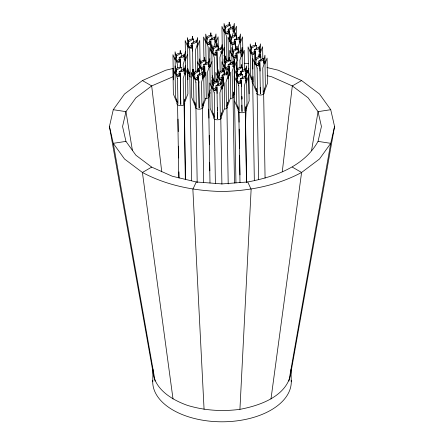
<?xml version="1.0" encoding="UTF-8"?>
<svg xmlns="http://www.w3.org/2000/svg" width="444" height="444" viewBox="0 0 444 444"><rect width="100%" height="100%" fill="white"/><g stroke="black" fill="none" stroke-linecap="round" stroke-linejoin="round"><path stroke-width="0.67" d="M245.31 129.154L246.237 107.021M247.68 72.444L247.735 71.062L248.868 68.62M173.665 68.332L165.717 70.23L142.407 80.558L124.514 94.017L113.27 109.696L109.435 126.512L152.73 370.707C154.068 389.077 171.689 399.733 187.362 405.344C204.379 410.556 222.322 411.677 239.927 409.34L251.132 189.288L247.735 181.968L222 183.921L196.265 181.968L172.283 176.235L151.687 167.111L135.886 155.217L125.952 141.375L122.561 126.512L125.952 111.655L135.886 97.808L151.687 85.92L173.615 76.473M282.267 171.834L292.313 85.92L301.593 80.558L319.486 94.017L330.73 109.696L334.565 126.512L291.27 370.707C288.794 395.532 260.978 405.383 239.927 409.34M270.979 398.984L301.593 172.466L319.486 159.008L330.73 143.334L334.565 126.512M311.555 150.588L318.048 111.655L308.114 97.808L292.313 85.92L271.717 76.795L267.055 75.68M288.911 381.057L330.73 143.334L318.048 141.375C303.979 166.744 274.647 176.895 247.735 181.968M184.049 57.426L185.359 51.626M184.049 71.567L185.359 65.768L185.481 73.26M196.442 42.641L197.602 37.485L197.741 45.66M202.275 75.746L203.724 69.303M208.397 65.14L209.846 58.697M214.663 39.749L215.973 33.949L216.106 42.125M220.934 49.711L222.094 44.555L222.233 52.731M232.889 29.792L234.338 23.349L234.476 31.518M220.934 85.059L222.094 79.903M226.912 75.103L228.216 69.303M232.889 65.14L234.338 58.697L234.476 66.866M239.155 39.749L240.459 33.949L240.587 41.442M240.809 53.147L242.113 47.347L242.252 55.517M245.277 71.567L246.587 65.768L246.731 74.62M245.277 78.632L246.587 72.833M259.03 50.255L260.478 43.812L260.617 51.981M263.503 61.605L264.951 55.161L265.079 62.654M153.025 369.414L152.73 381.807M318.048 141.375L321.439 126.512L318.048 111.655L330.73 109.696M197.236 71.068L197.824 69.147M213.792 46.814L215.967 39.771L216.084 46.581M210.273 89.716L208.092 96.759L207.67 71.556L209.846 64.513L210.179 84.266M232.162 36.208L234.338 29.165L234.454 35.975M234.338 64.513L232.162 71.556L232.584 96.759L234.565 90.354M244.999 76.707L246.581 71.584L246.731 81.69M258.303 56.671L260.478 49.628L260.606 57.121M185.315 60.301L187.485 54.512M185.315 74.442L187.485 68.648L187.906 93.851L184.771 102.22L184.726 99.495M197.319 46.809L199.733 40.371L200.094 62.166M199.428 67.505L199.911 66.217M215.928 42.63L218.098 36.835L218.315 49.778M203.685 77.978L205.855 72.183L206.277 97.386L203.141 105.755M209.807 67.371L211.977 61.583M221.811 53.874L224.22 47.441L224.475 62.426M210.228 92.574L209.263 95.149L209.218 92.424M234.293 32.024L236.469 26.229L236.685 39.172M221.811 89.227L224.22 82.789L224.647 107.992L221.506 116.356L221.451 112.954M240.42 42.63L242.591 36.835L242.885 54.545M227.933 78.621L230.342 72.183L230.769 97.386L227.633 105.755L227.572 102.348M234.293 67.371L236.469 61.583L236.58 68.393M241.83 56.666L244.239 50.228L244.561 69.303M234.721 92.574L233.755 95.149L233.711 92.424M246.298 75.086L248.712 68.648L249.134 93.851M246.298 82.157L248.712 75.719L249.134 100.921L245.998 109.285L245.954 106.566M260.439 52.486L262.609 46.692L262.815 58.958M264.907 63.836L267.083 58.047L267.504 83.244L264.369 91.614L264.319 88.889M196.265 181.968L192.868 189.288L204.074 409.34M191.442 43.412L196.331 40.587A3.99 2.259 -1 0 1 191.442 43.412L191.525 48.429L189.738 47.863L188.706 46.864L188.622 41.847L193.512 39.022L193.562 42.158M188.706 46.864L191.419 45.294M189.738 47.863L191.431 46.886M184.171 59.746L184.088 54.729A3.99 2.259 -1 0 1 179.198 57.554L179.282 62.565L177.495 62.005L176.457 61L176.373 55.983L181.263 53.163L181.319 56.299M214.785 42.069L214.702 37.052A3.99 2.259 -1 0 1 209.812 39.877L209.895 44.894L208.103 44.328L207.071 43.329L206.987 38.312L211.877 35.487L211.938 39.25M232.756 30.925L233.15 31.463L233.067 26.451L228.177 29.271L228.26 34.288L225.841 33.261L225.441 32.723L225.358 27.706L230.247 24.886L230.297 28.016M179.198 57.554L184.088 54.729M209.812 39.877L214.702 37.052M176.457 61L179.72 59.119M207.071 43.329L210.334 41.447M225.441 32.723L228.699 30.841M177.495 62.005L179.748 60.7M208.103 44.328L210.362 43.024M226.473 33.722L228.166 32.745M184.171 73.882L184.088 68.87A3.99 2.259 -1 0 1 179.198 71.689L179.282 76.707L177.495 76.14L176.457 75.141L176.373 70.124L181.263 67.305L181.33 71.062M215.934 50.483L220.823 47.658A3.99 2.259 -1 0 1 215.934 50.483L216.017 55.5L214.23 54.934L213.198 53.929L213.109 48.918L217.998 46.093L218.054 49.229M239.277 42.069L239.188 37.052A3.99 2.259 -1 0 1 234.299 39.877L234.388 44.894L232.595 44.328L231.563 43.329L231.479 38.312L236.369 35.487L236.43 39.25M179.198 71.689L184.088 68.87M234.299 39.877L239.188 37.052M176.457 75.141L179.72 73.26M213.198 53.929L215.912 52.364M231.563 43.329L234.821 41.447M177.495 76.14L179.748 74.836M214.23 54.934L215.923 53.957M232.595 44.328L234.854 43.024M203.774 69.636L201.981 69.075L200.949 68.071L200.866 63.054L205.755 60.234L205.816 63.997M203.863 77.472L203.691 64.619L208.575 61.799L208.663 66.816L208.264 66.273M200.949 68.071L204.207 66.189M201.981 69.075L204.24 67.771M194.744 73.66L199.633 70.835A3.99 2.259 -1 0 0 194.744 73.66L194.827 78.677L195.859 79.676L197.652 80.242L197.563 75.225A3.99 2.259 -1 0 0 202.453 72.405L202.536 77.417L202.142 76.879M235.953 53.269L240.842 50.45A3.99 2.259 -1 0 1 235.953 53.269L236.036 58.286L234.249 57.72L233.217 56.721L233.128 51.704L238.017 48.884L238.084 52.642M197.563 75.225L202.453 72.405M194.827 78.677L197.541 77.106M233.217 56.721L235.931 55.15M195.859 79.676L197.552 78.699M234.249 57.72L236.508 56.416M228.26 69.636L226.473 69.075L225.441 68.071L225.358 63.054L230.247 60.234L230.308 63.997M258.896 51.387L259.296 51.931L259.207 46.914L254.318 49.734L254.406 54.751L251.981 53.724L251.582 53.186L251.498 48.168L256.388 45.349L256.438 48.485M228.355 77.472L228.177 64.619L233.067 61.799L233.15 66.816L232.756 66.273M225.441 68.071L228.699 66.189M251.582 53.186L254.839 51.304M226.473 69.075L228.166 68.093M252.614 54.185L254.873 52.886M222.139 80.242L220.352 79.676L219.319 78.677L219.236 73.66L224.12 70.835L224.187 74.598M222.233 88.079L222.056 75.225L226.945 72.405L226.989 74.908M219.319 78.677L222.033 77.106M220.352 79.676L223.171 78.05M215.934 85.831L220.823 83.006A3.99 2.259 -1 0 1 215.934 85.831L216.017 90.848L214.23 90.282L213.198 89.283L213.109 84.266L217.998 81.441L218.065 85.204M238.084 75.68L237.684 75.141L237.601 70.124L242.491 67.305L242.552 71.062M263.364 62.737L263.764 63.281L263.681 58.264A3.99 2.259 -1 0 1 258.791 61.083L258.874 66.1L257.087 65.54L256.055 64.535L255.972 59.518L260.861 56.699L260.922 60.462M240.476 74.825L240.426 71.689L245.316 68.87L245.399 73.882M258.791 61.083L263.681 58.264M213.198 89.283L215.912 87.712M237.684 75.141L240.948 73.26M256.055 64.535L259.313 62.654M214.23 90.282L215.923 89.305M257.087 65.54L259.346 64.236M245.399 80.952L245.316 75.935A3.99 2.259 -1 0 1 240.426 78.76L240.509 83.777L238.717 83.211L237.684 82.212L237.601 77.195L242.491 74.37L242.552 78.133M240.426 78.76L245.316 75.935M237.684 82.212L240.948 80.331M238.717 83.211L240.975 81.907M151.687 167.111L142.407 172.466L124.514 159.008L113.27 143.334L109.435 126.512M187.601 73.132L188.933 72.81M125.952 141.375L113.27 143.334L155.089 381.057M224.708 61.733L226.063 61.833M244.361 63.226L248.424 63.536M246.381 70.957L247.735 71.062M113.27 109.696L125.952 111.655L132.445 150.588M267.027 67.538L278.283 70.23L301.593 80.558M142.407 80.558L151.687 85.92L161.733 171.834M292.313 167.111L301.593 172.466C277.134 185.581 249.556 190.887 222 191.503C194.444 190.887 166.866 185.581 142.407 172.466L173.021 398.984M250.699 53.236L248.074 46.859L248.496 72.061L251.915 80.353L251.865 77.628M255.172 64.591L252.547 58.208L252.969 83.411L256.382 91.703L256.327 88.3M230.68 43.379L228.055 37.002L228.455 60.839M224.559 32.773L221.933 26.396L222.355 51.598M232.068 56.133L229.703 50.394L229.875 60.612M236.541 74.553L234.177 68.814L234.599 94.017M236.541 81.624L234.177 75.885L235.947 182.834M223.931 55.422L225.768 59.89L225.713 56.482M224.559 68.121L221.933 61.744L222.089 71.279M234.599 101.088L238.017 109.379L237.967 106.654M212.049 53.347L209.685 47.608L210.006 66.678M205.666 42.102L203.563 37.002L203.963 60.839M218.176 78.088L215.806 72.35L215.967 81.885M211.949 77.273L213.525 81.097L213.492 79.054M212.049 88.695L209.685 82.956L210.106 108.158L213.525 116.45L213.481 113.725M200.066 68.121L197.441 61.744L197.602 71.279M187.562 46.276L185.198 40.537L185.514 59.607M193.684 78.088L191.32 72.35L191.741 97.552L195.155 105.844L195.099 102.436M187.723 70.84L189.033 74.031L189 71.984M175.053 59.779L172.949 54.673L173.371 79.876M175.053 73.915L172.949 68.814L173.371 94.017L176.79 102.309L176.745 99.584M237.867 76.152L236.302 71.7L236.43 80.442M226.718 60.839L224.481 54.484L224.059 29.282L226.518 36.275L226.928 60.795M212.238 75.691L214.469 82.046M187.745 68.62L190.204 75.613L189.782 50.411L187.324 43.423L187.906 79.715M255.983 60.406L254.673 55.278L254.812 63.453M251.515 49.056L250.2 43.928L250.338 52.098M231.491 39.194L230.181 34.066L230.319 42.241M233.305 53.23L231.835 47.464L231.962 54.956M237.779 71.651L236.308 65.884L236.43 73.377M225.369 28.588L224.059 23.465L224.198 31.635M236.308 72.949L237.779 78.721M225.369 63.942L224.059 58.813L224.198 66.983M213.287 50.438L211.816 44.672L211.943 52.164M219.575 75.824L217.937 69.419L218.076 77.589M207.165 39.838L205.694 34.066L205.816 41.558M213.287 85.792L211.816 80.02L211.943 87.512M200.882 63.942L199.572 58.813L199.706 66.983M188.961 44.012L187.324 37.601L187.462 45.776M194.755 74.542L193.445 69.419L193.584 77.589M176.551 57.509L175.08 51.743L175.202 59.235M176.551 71.651L175.08 65.884L175.202 73.377M290.975 369.414L291.27 381.807M259.951 68.715L259.812 62.243L260.373 93.917L260.234 87.446M241.442 72.849L241.469 74.142M241.586 86.391L241.442 79.914L242.008 111.594L241.869 105.117M237.113 60.9L236.974 54.429L237.235 70.091M235.459 47.508L235.32 41.031L235.498 49.55M229.337 72.25L229.198 65.779L229.359 75.314M223.215 82.856L223.077 76.379L223.238 85.92M217.094 93.462L216.955 86.985L217.516 118.665L217.377 112.188M210.972 47.508L210.828 41.031L211.039 51.593M198.723 82.856L198.585 76.379L199.151 108.059L198.773 81.063M192.602 51.043L192.463 44.567L193.023 76.246L192.885 69.769M180.358 65.179L180.22 58.708L180.364 67.56M263.653 93.468L265.074 178.088M260.034 68.964L260.101 71.04M257.159 93.54L258.602 179.548M255.505 58.73L255.339 50.894L255.478 59.063M252.864 68.998L252.658 56.738L250.2 49.745L250.627 74.947L253.08 81.935L252.991 76.49M252.686 82.19L254.34 180.686M245.404 111.006L246.603 182.451M245.299 111.833L246.487 182.584M242.407 70.874L242.113 53.163L239.932 60.206L240.06 67.699M241.492 74.414L241.447 71.689L241.481 74.403M241.869 96.348L241.913 99.073M240.876 52.331L240.926 55.461M240.642 50.666L240.459 39.771L238.284 46.814L238.378 52.264M238.916 111.771L239.094 122.178M239.211 129.115L239.532 148.535M239.649 155.472L239.976 174.892M238.8 111.91L239.988 182.656M234.532 76.091L234.288 60.273L231.835 53.28L231.996 62.815M234.554 77.456L234.66 83.583M232.717 51.643L232.639 46.875L230.181 39.888L230.397 52.825M233.039 97.003L234.488 183.011M229.409 36.469L229.476 38.545M229.42 41.669L229.198 30.431L229.382 41.325M229.248 60.273L229.198 57.548L229.248 60.945M229.426 71.173L229.465 73.216M229.398 71.14L229.431 73.182M226.54 72.983L226.518 71.623L224.059 64.63L224.22 74.165M226.917 107.603L228.199 183.905M223.238 77.689L223.26 79.054M222.322 63.997L222.094 50.372L219.913 57.42L220.157 71.723M220.884 51.421L220.907 52.675M220.884 86.769L220.907 88.023M220.418 83.589L220.396 82.223L217.937 75.236L218.098 84.771M220.796 118.209L221.9 184.105M217.416 77.184L216.955 51.637L217.377 76.84M216.999 81.485L216.955 78.76L216.994 81.474M217.449 110.057L217.405 107.331L217.46 110.068M214.685 82.001L214.269 57.481L211.816 50.488L212.332 82.695M214.313 118.975L215.396 183.483M208.414 62.543L208.147 46.875L205.694 39.888L206.083 63.042M208.791 109.091L208.946 118.11M209.235 135.448L209.385 144.467M209.69 162.504L209.829 170.823M208.552 97.003L209.995 183.011M204.756 60.273L204.712 57.548L204.756 60.945M204.906 75.658L204.706 65.779L204.878 75.996M202.592 72.988L202.68 78.521M203.097 103.03L203.158 106.904A3.99 2.259 -1 0 1 198.135 109.141A3.99 2.259 -1 0 1 195.71 105.861M202.048 72.983L202.026 71.623L199.567 64.63L199.695 74.598M202.425 107.603L203.685 182.517M198.801 81.097L198.84 83.139M197.946 63.736L197.602 43.307L195.427 50.35L195.782 71.462M195.932 107.681L197.186 182.589M192.99 69.68L193.029 71.723L192.996 69.686M189.81 75.863L191.569 180.603M185.631 73.793L185.359 57.443L183.178 64.485L183.261 69.253M184.293 103.802L185.564 179.409M184.06 104.068L185.331 179.676M180.597 87.096L180.63 89.139M177.594 67.96L177.533 64.552L175.08 57.559L175.263 68.459M178.05 119.136L178.26 131.624M178.505 146.187L178.704 157.981M178.938 171.85L179.043 178.094M177.572 104.84L178.799 177.667M175.297 70.502L175.319 71.861M241.869 96.892L241.897 98.929M217.432 72.683L217.46 74.72M191.048 77.112A3.99 2.259 -1 0 1 189.188 74.592M188.622 41.847A3.99 2.259 -1 0 1 193.512 39.022M233.239 95.177A3.99 2.259 -1 0 1 230.813 98.513M233.067 61.799A3.99 2.259 -1 0 1 228.177 64.619M225.358 63.054A3.99 2.259 -1 0 1 230.247 60.234M233.128 51.704A3.99 2.259 -1 0 1 238.017 48.884M227.517 106.321A3.99 2.259 -1 0 1 224.692 109.119M226.945 72.405A3.99 2.259 -1 0 1 222.056 75.225M219.236 73.66A3.99 2.259 -1 0 1 224.12 70.835M221.389 116.927A3.99 2.259 -1 0 1 217.538 119.813A3.99 2.259 -1 0 1 213.681 117.011M213.109 84.266A3.99 2.259 -1 0 1 217.998 81.441M245.882 109.857A3.99 2.259 -1 0 1 242.024 112.743A3.99 2.259 -1 0 1 238.173 109.94M237.601 77.195A3.99 2.259 -1 0 1 242.491 74.37M206.987 38.312A3.99 2.259 -1 0 1 211.877 35.487M208.747 95.177A3.99 2.259 -1 0 1 205.289 98.601M208.575 61.799A3.99 2.259 -1 0 1 203.691 64.619M200.866 63.054A3.99 2.259 -1 0 1 205.755 60.234M225.924 61.622A3.99 2.259 -1 0 1 226.323 59.907M233.067 26.451A3.99 2.259 -1 0 1 228.177 29.271M225.358 27.706A3.99 2.259 -1 0 1 230.247 24.886M253.102 83.089A3.99 2.259 -1 0 1 251.931 81.502M259.207 46.914A3.99 2.259 -1 0 1 254.318 49.734M251.498 48.168A3.99 2.259 -1 0 1 256.388 45.349M184.654 102.786A3.99 2.259 -1 0 1 180.797 105.672A3.99 2.259 -1 0 1 176.945 102.875M176.373 70.124A3.99 2.259 -1 0 1 181.263 67.305M176.373 55.983A3.99 2.259 -1 0 1 181.263 53.163M245.316 68.87A3.99 2.259 -1 0 1 240.426 71.689M237.601 70.124A3.99 2.259 -1 0 1 242.491 67.305M263.853 91.642A3.99 2.259 -1 0 1 261.427 94.977A3.99 2.259 -1 0 1 256.404 92.857M255.972 59.518A3.99 2.259 -1 0 1 260.861 56.699M291.236 380.508A69.27 39.993 0 0 1 222 421.8A69.27 39.993 0 0 1 152.764 380.508M231.479 38.312A3.99 2.259 -1 0 1 236.369 35.487M213.681 82.834A3.99 2.259 -1 0 1 213.681 81.663M213.109 48.918A3.99 2.259 -1 0 1 217.998 46.093M185.359 71.584L183.178 78.627L183.605 103.829L185.781 96.786L185.359 71.584M203.724 75.119L201.548 82.162L201.97 107.365L204.146 100.322L203.724 75.119M222.094 85.725L219.913 92.768L220.341 117.971L222.516 110.922L222.094 85.725M228.216 75.119L226.04 82.162L226.462 107.365L228.638 100.322L228.216 75.119M246.581 78.655L244.405 85.698L244.827 110.9L247.008 103.857L246.581 78.655M264.951 60.978L262.776 68.021L263.198 93.223L265.373 86.18L264.951 60.978M257.132 68.087L254.673 61.094L255.095 86.297L257.553 93.29L257.132 68.087M238.761 85.759L236.302 78.771L236.73 103.974L239.183 110.961L238.761 85.759M214.269 92.829L211.816 85.842L212.238 111.039L214.696 118.032L214.269 92.829M195.904 82.223L193.445 75.236L193.867 100.438L196.326 107.426L195.904 82.223M177.533 78.693L175.08 71.7L175.502 96.903L177.955 103.89L177.533 78.693M180.358 79.321L180.22 72.849L180.78 104.523L180.358 79.321M259.857 56.738L259.812 54.013L259.851 56.732M255.389 45.388L255.339 42.663L255.378 45.377M241.492 67.344L241.447 64.619L241.481 67.333M237.018 48.923L236.974 46.198L237.013 48.912M235.37 35.531L235.32 32.806L235.359 35.52M229.248 24.925L229.198 22.2L229.237 24.914M223.121 70.879L223.077 68.154L223.116 70.868M216.999 46.132L216.955 43.412L216.994 46.126M210.878 35.531L210.833 32.806L210.867 35.52M198.635 70.879L198.585 68.154L198.623 70.868M192.507 39.066L192.463 36.341L192.502 39.055M180.264 53.202L180.22 50.477L180.258 53.197M180.264 67.344L180.22 64.619L180.258 67.333"/></g></svg>
